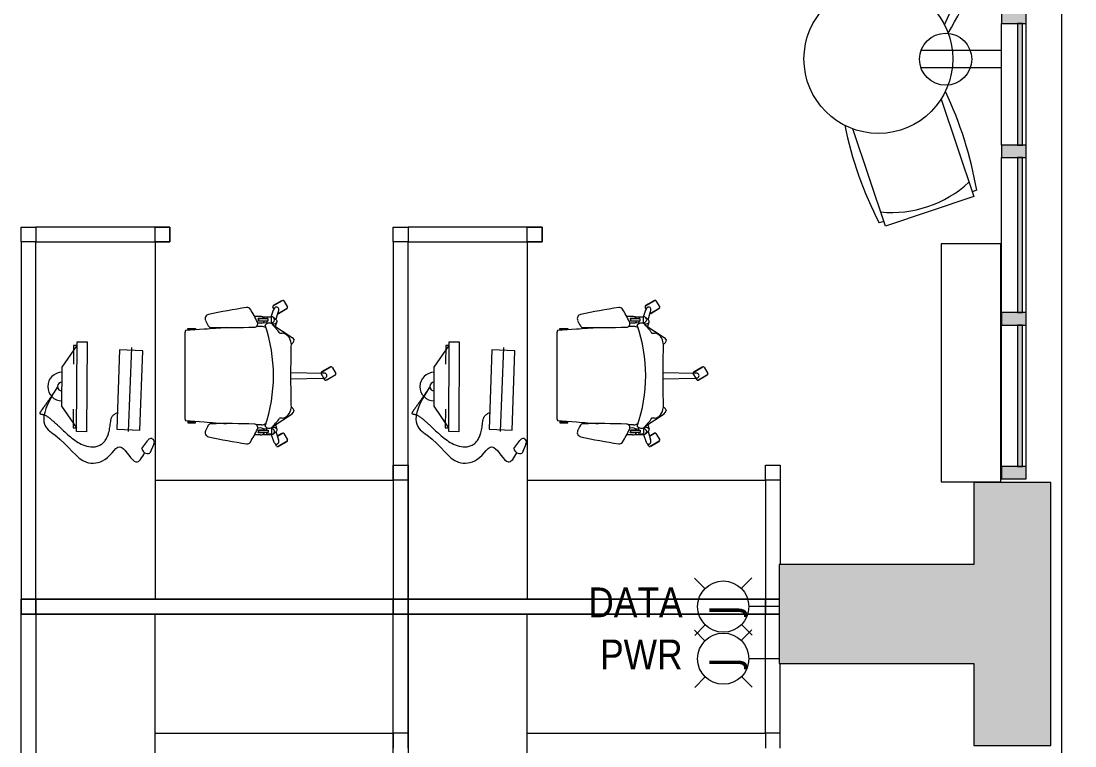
# Model space of a CAD drawing. Header units: inches. Extents: x -674 to 803, y -349 to 915.
# Drawn here: x 590.3 to 802.7, y 365.8 to 511.9 of the extents above; entities that cross this region are included whole.
import ezdxf

# ---------------------------------------------------------------- set-up
doc = ezdxf.new("R2010")
doc.units = ezdxf.units.IN
doc.header["$MEASUREMENT"] = 0
for name, color, linetype, lineweight in [('A-ANNO-NOTE', 131, 'Continuous', 13), ('A-FLOR', 192, 'Continuous', 13), ('A-GLAZ-CURT', 52, 'Continuous', 13), ('A-GLAZ-CWMG', 51, 'Continuous', 13), ('A-WALL', 113, 'Continuous', 13), ('A-WALL-PATT', 111, 'Continuous', 13), ('E-ELEC-FIXT-IDEN', 2, 'Continuous', 9), ('I-FURN', 30, 'Continuous', 9), ('M-EQPM', 50, 'Continuous', 13)]:
    doc.layers.add(name, color=color, linetype=linetype, lineweight=lineweight)
doc.styles.add('Arial_1', font='arial.ttf', dxfattribs={"width": 0.85, "height": 6})
doc.styles.add('Tahoma_2', font='tahoma.ttf', dxfattribs={"height": 6})

# ---------------------------------------------------------------- blocks, each defined once
blk = doc.blocks.new('System Panel - Glazed-1563014-New Construction - Tel_Data_Elec Plan')
at = {"layer": 'A-GLAZ-CURT', "lineweight": 9}
blk.add_hatch(color=55, dxfattribs=at).paths.add_polyline_path([(14.25, 1.75), (-14.25, 1.75), (-14.25, 0.75), (14.25, 0.75)], flags=0)
at = {"layer": 'A-GLAZ-CURT', "color": 7, "lineweight": 20}
for p, q in [((14.25, 1.75), (-14.25, 1.75)), ((-14.25, 1.75), (-14.25, 0.75)), ((-14.25, 0.75), (14.25, 0.75)), ((14.25, 0.75), (14.25, 1.75))]:
    blk.add_line(p, q, dxfattribs=at)
blk = doc.blocks.new('System Panel - Glazed-1563015-New Construction - Tel_Data_Elec Plan')
at = {"layer": 'A-GLAZ-CURT', "lineweight": 9}
blk.add_hatch(color=55, dxfattribs=at).paths.add_polyline_path([(15.625, 1.75), (-15.625, 1.75), (-15.625, 0.75), (15.625, 0.75)], flags=0)
at = {"layer": 'A-GLAZ-CURT', "color": 7, "lineweight": 20}
for p, q in [((15.625, 1.75), (-15.625, 1.75)), ((-15.625, 1.75), (-15.625, 0.75)), ((-15.625, 0.75), (15.625, 0.75)), ((15.625, 0.75), (15.625, 1.75))]:
    blk.add_line(p, q, dxfattribs=at)
blk = doc.blocks.new('System Panel - Glazed-1562996-New Construction - Tel_Data_Elec Plan')
at = {"layer": 'A-GLAZ-CURT', "lineweight": 9}
blk.add_hatch(color=55, dxfattribs=at).paths.add_polyline_path([(-10.67, 0.75), (12.25, 0.75), (12.25, 1.75), (-12.25, 1.75), (-12.25, 0.75)], flags=0)
at = {"layer": 'A-GLAZ-CURT', "color": 7, "lineweight": 20}
for p, q in [((12.25, 1.75), (-12.25, 1.75)), ((-12.25, 1.75), (-12.25, 0.75)), ((-12.25, 0.75), (12.25, 0.75)), ((12.25, 0.75), (12.25, 1.75))]:
    blk.add_line(p, q, dxfattribs=at)
blk = doc.blocks.new('Rectangular Mullion - Rectangular Mullion 1-1562989-New Construction - Tel_Data_Elec Plan')
at = {"layer": 'A-GLAZ-CWMG', "lineweight": 9}
blk.add_hatch(color=55, dxfattribs=at).paths.add_polyline_path([(1.25, 2.5), (1.25, -2.5), (-1.25, -2.5), (-1.25, 2.5)], flags=0)
at = {"layer": 'A-GLAZ-CWMG', "color": 7, "lineweight": 20}
for p, q in [((-1.25, 2.5), (1.25, 2.5)), ((-1.25, -2.5), (-1.25, 2.5)), ((1.25, 2.5), (1.25, -2.5)), ((1.25, -2.5), (-1.25, -2.5))]:
    blk.add_line(p, q, dxfattribs=at)
blk = doc.blocks.new('Rectangular Mullion - Rectangular Mullion 1-1562977-New Construction - Tel_Data_Elec Plan')
at = {"layer": 'A-GLAZ-CWMG', "lineweight": 9}
for p, q in [((787.54, 247.15), (787.54, 271.65)), ((792.54, 247.15), (792.54, 271.65))]:
    blk.add_line(p, q, dxfattribs=at)
blk = doc.blocks.new('Rectangular Mullion - Rectangular Mullion 1-1563008-New Construction - Tel_Data_Elec Plan')
at = {"layer": 'A-GLAZ-CWMG', "lineweight": 9}
for p, q in [((787.85, 453.15), (787.85, 484.4)), ((792.85, 453.15), (792.85, 484.4))]:
    blk.add_line(p, q, dxfattribs=at)
blk = doc.blocks.new('Rectangular Mullion - Rectangular Mullion 1-1563009-New Construction - Tel_Data_Elec Plan')
at = {"layer": 'A-GLAZ-CWMG', "lineweight": 9}
for p, q in [((787.85, 422.15), (787.85, 450.65)), ((792.85, 422.15), (792.85, 450.65))]:
    blk.add_line(p, q, dxfattribs=at)
blk = doc.blocks.new('Table _ Chairs - Seats 2 - 2-6 Diameter-571324-New Construction - Tel_Data_Elec Plan')
at = {"layer": 'I-FURN'}
for p, q in [((-9.37, 32.37), (-9.37, 11.71)), ((9.38, 32.37), (-9.37, 32.37)), ((9.38, 11.71), (9.38, 32.37)), ((-9.37, 31.37), (-10.37, 31.37)), ((10.38, 31.37), (9.38, 31.37)), ((14.83, -2.25), (28.84, -17.44)), ((15.06, -30.16), (1.05, -14.96)), ((28.9, -16.03), (28.16, -16.71)), ((28.84, -17.44), (15.06, -30.16)), ((14.38, -29.42), (13.64, -30.1))]:
    blk.add_line(p, q, dxfattribs=at)
blk.add_circle((0, 0), 15, dxfattribs=at)
for centre, radius, start, end in [((66.41, 19.75), 77.66, 171.3911, 186.8305), ((0, 8.4), 22.97, 65.9148, 114.0852), ((-66.41, 19.75), 77.66, 353.1695, 8.6089), ((-35.43, -59.54), 77.66, 34.072, 49.5115), ((62.21, 30.5), 77.66, 215.8504, 231.2899), ((5.7, -6.18), 22.97, 288.5958, 336.7661)]:
    blk.add_arc(centre, radius, start, end, dxfattribs=at)
blk = doc.blocks.new('Workstation - 6x6 - Workstation - 6x6-V10-New Construction - Tel_Data_Elec Plan')
at = {"layer": 'I-FURN'}
for p, q in [((-73.5, 1.5), (-1.5, 1.5)), ((-1.5, 1.5), (1.5, 1.5)), ((-1.5, -1.5), (-1.5, 1.5)), ((-1.5, 1.5), (-1.5, -1.5)), ((1.5, 1.5), (-1.5, 1.5)), ((1.5, 1.5), (1.5, -1.5)), ((73.5, 1.5), (1.5, 1.5)), ((1.5, -1.5), (1.5, 1.5)), ((73.5, 1.5), (76.5, 1.5)), ((73.5, -1.5), (73.5, 1.5)), ((76.5, 1.5), (76.5, -1.5)), ((-1.5, -1.5), (-73.5, -1.5)), ((-1.5, -1.5), (-1.5, -73.5)), ((1.5, -1.5), (-1.5, -1.5)), ((-1.5, -1.5), (1.5, -1.5)), ((-1.5, -73.5), (-1.5, -1.5)), ((1.5, -1.5), (73.5, -1.5)), ((1.5, -73.5), (1.5, -1.5)), ((1.5, -1.5), (1.5, -73.5)), ((76.5, -1.5), (73.5, -1.5)), ((73.5, -1.5), (73.5, -28.5)), ((76.5, -28.5), (76.5, -1.5)), ((36.03, -9.71), (40.4, -6.73)), ((40.4, -6.73), (48.28, -6.77)), ((48.28, -6.77), (52.61, -9.79)), ((35.25, -11.7), (35.26, -9.7)), ((35.26, -9.7), (53.39, -9.8)), ((36.04, -8.98), (36.03, -9.71)), ((39.77, -9), (36.04, -8.98)), ((52.62, -9.07), (48.89, -9.05)), ((52.61, -9.79), (52.62, -9.07)), ((53.39, -9.8), (53.38, -11.8)), ((53.38, -11.8), (35.25, -11.7)), ((35.74, -17.8), (35.58, -22.46)), ((51.74, -18.36), (35.74, -17.8)), ((51.58, -23.01), (51.74, -18.36)), ((52.22, -20.74), (35.26, -20.05)), ((31.89, -22.83), (33.46, -24.02)), ((35.58, -22.46), (51.58, -23.01)), ((32.76, -25.23), (30.95, -24.45)), ((-73.5, -25.5), (-1.5, -25.5)), ((-25.5, -25.5), (-25.5, -73.5)), ((73.5, -25.5), (1.5, -25.5)), ((25.5, -25.5), (25.5, -73.5)), ((73.5, -25.5), (76.5, -25.5)), ((73.5, -28.5), (73.5, -25.5)), ((76.5, -25.5), (76.5, -28.5)), ((76.5, -28.5), (73.5, -28.5)), ((73.5, -28.5), (76.5, -28.5)), ((37.48, -31.63), (37.21, -35.41)), ((37.94, -31.5), (37.48, -31.63)), ((55.16, -31.5), (37.94, -31.5)), ((55.62, -31.63), (55.16, -31.5)), ((55.89, -35.41), (55.62, -31.63)), ((37.05, -32.08), (37.05, -33.66)), ((37.2, -32.08), (37.05, -32.08)), ((37.05, -33.66), (37.2, -33.66)), ((37.2, -33.66), (37.2, -32.08)), ((55.89, -33.66), (55.89, -32.08)), ((55.89, -32.08), (56.05, -32.08)), ((56.05, -33.66), (55.89, -33.66)), ((56.05, -32.08), (56.05, -33.66)), ((34.61, -46.69), (34.62, -45.54)), ((35.04, -47.53), (35.05, -46.27)), ((35.08, -48.29), (35.08, -46.32)), ((35.54, -46.36), (35.54, -48.29)), ((35.57, -47.56), (35.55, -46.32)), ((35.98, -47.03), (36, -46.69)), ((36, -46.69), (35.99, -46.18)), ((36.63, -46.92), (36.62, -45.93)), ((56.47, -46.92), (56.48, -45.93)), ((57.1, -46.69), (57.11, -46.18)), ((57.11, -47.03), (57.1, -46.69)), ((57.52, -47.56), (57.54, -46.32)), ((57.56, -46.36), (57.56, -48.29)), ((58.01, -48.29), (58.01, -46.32)), ((58.05, -47.53), (58.05, -46.27)), ((58.49, -46.69), (58.48, -45.54)), ((34.7, -47.17), (34.67, -48.98)), ((34.74, -48.03), (35.08, -48.02)), ((34.76, -48.95), (34.74, -48.03)), ((35.54, -48.29), (35.08, -48.29)), ((35.54, -48.02), (36.08, -48.01)), ((35.87, -47.26), (35.86, -48.01)), ((57.56, -48.02), (57.02, -48.01)), ((57.22, -47.26), (57.23, -48.01)), ((57.56, -48.29), (58.01, -48.29)), ((58.35, -48.03), (58.01, -48.02)), ((58.34, -48.95), (58.35, -48.03)), ((58.4, -47.17), (58.42, -48.98)), ((33.32, -52.11), (32.26, -50.28)), ((32.28, -50.38), (32.31, -50.36)), ((33.24, -52.05), (32.28, -50.38)), ((32.34, -50), (32.8, -49.74)), ((34.68, -48.91), (33.32, -49.38)), ((35.3, -49.87), (33.64, -50.37)), ((34.37, -50.15), (34.96, -51.17)), ((34.41, -50.14), (34.94, -51.07)), ((36.05, -48.95), (34.76, -48.95)), ((35.45, -50.03), (34.84, -49.41)), ((36.64, -49.78), (35.73, -50.07)), ((36.27, -49.19), (36.29, -49.23)), ((36.29, -49.23), (38.84, -53.12)), ((56.81, -49.23), (54.26, -53.12)), ((56.45, -49.78), (57.36, -50.07)), ((56.83, -49.19), (56.81, -49.23)), ((57.05, -48.95), (58.34, -48.95)), ((57.65, -50.03), (58.25, -49.41)), ((57.8, -49.87), (59.46, -50.37)), ((58.42, -48.91), (59.78, -49.38)), ((60.07, -52.11), (59.01, -50.28)), ((59.02, -50.38), (59.05, -50.36)), ((59.98, -52.05), (59.02, -50.38)), ((60, -49.48), (60.37, -49.26)), ((60.64, -49.33), (61.7, -51.17)), ((60.69, -49.41), (60.72, -49.4)), ((60.72, -49.4), (61.69, -51.07)), ((33.27, -52.03), (33.24, -52.05)), ((34.88, -51.44), (33.59, -52.19)), ((34.94, -51.07), (34.91, -51.09)), ((45.89, -52.83), (46.03, -59.37)), ((47.21, -52.83), (47.07, -59.37)), ((60.02, -52.03), (59.98, -52.05)), ((61.63, -51.44), (60.34, -52.19)), ((61.69, -51.07), (61.65, -51.09)), ((38.84, -53.12), (39.36, -53.53)), ((54.26, -53.12), (53.74, -53.53)), ((46.04, -59.53), (47, -58.97)), ((47.27, -59.05), (48.33, -60.88)), ((47.32, -59.13), (47.35, -59.11)), ((47.35, -59.11), (48.32, -60.78)), ((46.69, -61.83), (45.63, -59.99)), ((45.65, -60.09), (45.68, -60.07)), ((46.61, -61.77), (45.65, -60.09)), ((45.71, -59.72), (46.04, -59.53)), ((48.26, -61.16), (46.97, -61.9)), ((48.32, -60.78), (48.28, -60.8)), ((46.65, -61.75), (46.61, -61.77)), ((-25.5, -73.5), (-28.5, -73.5)), ((-25.5, -76.5), (-25.5, -73.5)), ((-25.5, -73.5), (-1.5, -73.5)), ((-1.5, -73.5), (1.5, -73.5)), ((-1.5, -76.25), (-1.5, -73.5)), ((-1.5, -73.5), (-1.5, -76.25)), ((1.5, -73.5), (-1.5, -73.5)), ((1.5, -73.5), (1.5, -76.25)), ((25.5, -73.5), (1.5, -73.5)), ((1.5, -76.25), (1.5, -73.5)), ((25.5, -73.5), (28.5, -73.5)), ((25.5, -76.5), (25.5, -73.5)), ((28.5, -73.5), (28.5, -76.5)), ((-28.5, -76.5), (-25.5, -76.5)), ((-25.5, -76.5), (-11.5, -76.5)), ((25.5, -76.5), (8.5, -76.5)), ((28.5, -76.5), (25.5, -76.5))]:
    blk.add_line(p, q, dxfattribs=at)
for centre, radius, start, end in [((44.34, -6.75), 2.88, 359.7002, 179.7002), ((44.34, -6.75), 0.885, 359.7002, 179.7002), ((32.02, -23.99), 1.17, 96.4899, 203.1791), ((33.17, -24.66), 0.703, 233.6377, 66.0314), ((37.77, -31.9), 0.589, 197.5488, 234.8938), ((37.77, -33.83), 0.589, 134.4881, 162.4512), ((55.33, -31.9), 0.589, 305.1062, 342.4512), ((55.33, -33.83), 0.589, 17.5488, 45.5119), ((35.07, -36.45), 0.859, 67.1573, 168.4211), ((31.47, -45.01), 10.15, 60.0767, 67.2087), ((302.29, -57.38), 265.99, 175.2633, 176.2298), ((-209.19, -57.38), 265.99, 3.7702, 4.7367), ((61.62, -45.01), 10.15, 112.7913, 119.9233), ((58.03, -36.45), 0.859, 12.1424, 112.8427), ((206.63, -72.48), 176.17, 168.1407, 170.6784), ((36.23, -36.75), 0.615, 1.1809, 60.0767), ((-118.7, -39.95), 155.58, 357.9527, 1.1809), ((211.8, -39.95), 155.58, 178.8191, 182.0473), ((56.87, -36.75), 0.615, 119.9233, 178.8191), ((-113.54, -72.48), 176.17, 9.3216, 11.8621), ((33.53, -44.06), 0.749, 170.9769, 238.6662), ((59.56, -44.06), 0.749, 301.5732, 9.0231), ((47.84, -20.67), 28.17, 238.5497, 244.6019), ((35.49, -46.77), 0.887, 175.1633, 239.8143), ((35.34, -45.83), 0.533, 236.2491, 293.0328), ((35.34, -45.9), 0.5, 238.5326, 292.9427), ((36.07, -45.48), 0.711, 244.5158, 357.9527), ((57.03, -45.48), 0.711, 182.0473, 295.4842), ((45.25, -20.67), 28.17, 295.3981, 301.4567), ((57.75, -45.83), 0.533, 246.9672, 303.7509), ((57.75, -45.9), 0.5, 247.0573, 301.4674), ((57.61, -46.77), 0.887, 300.1857, 4.8367), ((35.06, -46.73), 0.971, 302.0505, 342.3775), ((37, -48.52), 1.04, 126.1361, 211.8602), ((46.55, -17.95), 31.42, 251.1164, 288.8836), ((38.46, -46.83), 1.84, 182.7113, 213.401), ((54.64, -46.83), 1.84, 326.599, 357.2887), ((56.1, -48.52), 1.04, 328.1398, 53.8639), ((58.04, -46.73), 0.971, 197.6225, 237.9495), ((32.44, -50.18), 0.2, 120, 210.2094), ((33.18, -49.97), 0.445, 153.9362, 242.1792), ((33.3, -50.03), 0.583, 123.4497, 153.9089), ((33.24, -49.85), 0.583, 242.1792, 272.5752), ((33.82, -50.82), 1.53, 109.2073, 123.5114), ((33.2, -48.91), 1.53, 272.498, 286.7927), ((35.27, -48.99), 0.593, 179.0883, 275.9781), ((35.19, -48.94), 0.657, 282.0358, 358.6793), ((35.63, -49.76), 0.323, 235.5284, 330.3379), ((35.17, -49.37), 0.922, 323.5318, 350.3393), ((34.85, -49.29), 1.25, 349.0811, 13.6231), ((32.78, -53.76), 5.75, 42.5052, 54.6291), ((40.81, -45.83), 5.54, 226.82, 238.9813), ((22.73, -51.52), 15.26, 1.4313, 3.5527), ((70.37, -51.52), 15.26, 176.4473, 178.5687), ((52.29, -45.83), 5.54, 301.0187, 313.18), ((60.32, -53.76), 5.75, 125.3709, 137.4948), ((58.24, -49.29), 1.25, 166.3769, 190.9189), ((57.92, -49.37), 0.922, 189.6607, 216.4682), ((57.46, -49.76), 0.323, 209.6621, 304.4716), ((57.9, -48.94), 0.657, 181.3207, 257.9642), ((57.83, -48.99), 0.593, 264.0219, 0.9117), ((59.18, -50.18), 0.2, 195.1327, 209.8705), ((59.9, -48.91), 1.53, 253.2073, 267.502), ((59.27, -50.82), 1.53, 56.4124, 70.7927), ((59.86, -49.85), 0.583, 267.4248, 297.8208), ((59.8, -50.03), 0.583, 26.0911, 56.3507), ((59.92, -49.97), 0.445, 297.8208, 26.0638), ((60.47, -49.43), 0.2, 30, 119.888), ((33.49, -52.01), 0.2, 210, 300), ((34.79, -51.27), 0.2, 299.8879, 30), ((40.23, -50.72), 2.29, 190.6082, 225.4023), ((40.35, -50.06), 2.87, 232.9914, 264.295), ((39.2, -52.43), 1.12, 277.9248, 334.3781), ((46.55, -297.94), 245.12, 88.4848, 91.5152), ((53.9, -52.43), 1.12, 205.6219, 262.0752), ((52.74, -50.06), 2.87, 275.705, 307.0086), ((52.87, -50.72), 2.29, 314.5977, 349.3918), ((60.24, -52.01), 0.2, 210, 300), ((61.53, -51.27), 0.2, 299.832, 30), ((47.55, -59.34), 1.53, 181.2073, 195.5495), ((47.1, -59.15), 0.2, 95.235, 119.8607), ((45.54, -59.34), 1.53, 344.4505, 358.7927), ((47.1, -59.15), 0.2, 29.8466, 95.235), ((45.81, -59.89), 0.2, 119.8643, 210), ((46.64, -59.59), 0.583, 195.5495, 225.746), ((46.55, -59.69), 0.445, 225.7229, 314.2771), ((46.45, -59.59), 0.583, 314.254, 344.4505), ((48.16, -60.98), 0.2, 300, 30), ((46.87, -61.73), 0.2, 210, 300.1357)]:
    blk.add_arc(centre, radius, start, end, dxfattribs=at)
for points, knots in [([(44.31, -5.87), (37.07, -1.09), (33.91, -7.56), (28.34, -10.27), (29.21, -16.39), (34.37, -18.27), (27.73, -21.55), (30.02, -22.89), (31.01, -23.4)], [0, 0, 0, 0, 4.203758, 11.310205, 15.301003, 21.109862, 25.639067, 29.008441, 29.008441, 29.008441, 29.008441]), ([(44.31, -5.87), (44.1, -5.73), (43.67, -5.45), (43.03, -5.03), (42.39, -4.6), (41.86, -4.24), (41.44, -3.95), (41.13, -3.73), (40.82, -3.51), (40.5, -3.28), (40.19, -3.06), (39.93, -2.87), (39.72, -2.72), (39.59, -2.63), (39.49, -2.56), (39.41, -2.5), (39.33, -2.45), (39.27, -2.41), (39.22, -2.38), (39.18, -2.36), (39.15, -2.33), (39.11, -2.31), (39.07, -2.29), (39.03, -2.27), (39, -2.27), (38.97, -2.27), (38.95, -2.27), (38.91, -2.28), (38.89, -2.3), (38.87, -2.32), (38.85, -2.35), (38.84, -2.38), (38.83, -2.42), (38.82, -2.45), (38.82, -2.48), (38.81, -2.51), (38.8, -2.56), (38.79, -2.62), (38.77, -2.7), (38.75, -2.78), (38.73, -2.86), (38.71, -2.93), (38.68, -3.04), (38.62, -3.22), (38.5, -3.47), (38.34, -3.74), (38.15, -4.01), (37.95, -4.27), (37.75, -4.52), (37.47, -4.86), (37.11, -5.26), (36.67, -5.74), (36.03, -6.42), (35.19, -7.31), (34.19, -8.44), (33.27, -9.63), (32.51, -11), (32.16, -12.3), (32.19, -13.42), (32.42, -14.23), (32.86, -14.94), (33.49, -15.5), (34.23, -15.89), (34.94, -16.14), (35.59, -16.29), (36.17, -16.4), (36.75, -16.48), (37.24, -16.54), (37.63, -16.6), (37.92, -16.67), (38.19, -16.77), (38.44, -16.94), (38.64, -17.15), (38.81, -17.39), (38.96, -17.65), (39.04, -17.83), (39.08, -17.91)], [0, 0, 0, 0, 0.063928, 0.127857, 0.191785, 0.255713, 0.287677, 0.319641, 0.351605, 0.38357, 0.415534, 0.447498, 0.46348, 0.479462, 0.487453, 0.495444, 0.503435, 0.511426, 0.514814, 0.518203, 0.521591, 0.524979, 0.528367, 0.531756, 0.535144, 0.536838, 0.538532, 0.54192, 0.545309, 0.547003, 0.548697, 0.552085, 0.555473, 0.558862, 0.560556, 0.56225, 0.565638, 0.572415, 0.579191, 0.585968, 0.592744, 0.599521, 0.606297, 0.61985, 0.646956, 0.674062, 0.701168, 0.728275, 0.755381, 0.782487, 0.836699, 0.890911, 0.945123, 1.070551, 1.19598, 1.321408, 1.446836, 1.585346, 1.654601, 1.723857, 1.793112, 1.862367, 1.931622, 2.000877, 2.049938, 2.099, 2.148061, 2.197123, 2.221654, 2.246184, 2.270715, 2.295246, 2.319777, 2.344307, 2.368838, 2.393369, 2.393369, 2.393369, 2.393369])]:
    blk.add_open_spline(points, degree=3, knots=knots, dxfattribs=at)
blk = doc.blocks.new('Workstation - 6x6 - Workstation - 6x6-1609097-New Construction - Tel_Data_Elec Plan')
at = {"layer": 'I-FURN'}
for p, q in [((-73.5, 1.5), (-1.5, 1.5)), ((-1.5, 1.5), (1.5, 1.5)), ((-1.5, -1.5), (-1.5, 1.5)), ((-1.5, 1.5), (-1.5, -1.5)), ((1.5, 1.5), (-1.5, 1.5)), ((1.5, 1.5), (1.5, -1.5)), ((73.5, 1.5), (1.5, 1.5)), ((1.5, -1.5), (1.5, 1.5)), ((73.5, 1.5), (76.5, 1.5)), ((73.5, -1.5), (73.5, 1.5)), ((76.5, 1.5), (76.5, -1.5)), ((-1.5, -1.5), (-73.5, -1.5)), ((-1.5, -1.5), (-1.5, -73.5)), ((1.5, -1.5), (-1.5, -1.5)), ((-1.5, -1.5), (1.5, -1.5)), ((-1.5, -73.5), (-1.5, -1.5)), ((1.5, -1.5), (73.5, -1.5)), ((1.5, -73.5), (1.5, -1.5)), ((1.5, -1.5), (1.5, -73.5)), ((76.5, -1.5), (73.5, -1.5)), ((73.5, -1.5), (73.5, -28.5)), ((76.5, -28.5), (76.5, -1.5)), ((36.03, -9.71), (40.4, -6.73)), ((40.4, -6.73), (48.28, -6.77)), ((48.28, -6.77), (52.61, -9.79)), ((35.25, -11.7), (35.26, -9.7)), ((35.26, -9.7), (53.39, -9.8)), ((36.04, -8.98), (36.03, -9.71)), ((39.77, -9), (36.04, -8.98)), ((52.62, -9.07), (48.89, -9.05)), ((52.61, -9.79), (52.62, -9.07)), ((53.39, -9.8), (53.38, -11.8)), ((53.38, -11.8), (35.25, -11.7)), ((35.74, -17.8), (35.58, -22.46)), ((51.74, -18.36), (35.74, -17.8)), ((51.58, -23.01), (51.74, -18.36)), ((52.22, -20.74), (35.26, -20.05)), ((31.89, -22.83), (33.46, -24.02)), ((35.58, -22.46), (51.58, -23.01)), ((32.76, -25.23), (30.95, -24.45)), ((-73.5, -25.5), (-1.5, -25.5)), ((-25.5, -25.5), (-25.5, -73.5)), ((73.5, -25.5), (1.5, -25.5)), ((25.5, -25.5), (25.5, -73.5)), ((73.5, -25.5), (76.5, -25.5)), ((73.5, -28.5), (73.5, -25.5)), ((76.5, -25.5), (76.5, -28.5)), ((76.5, -28.5), (73.5, -28.5)), ((73.5, -28.5), (76.5, -28.5)), ((37.48, -31.63), (37.21, -35.41)), ((37.94, -31.5), (37.48, -31.63)), ((55.16, -31.5), (37.94, -31.5)), ((55.62, -31.63), (55.16, -31.5)), ((55.89, -35.41), (55.62, -31.63)), ((37.05, -32.08), (37.05, -33.66)), ((37.2, -32.08), (37.05, -32.08)), ((37.05, -33.66), (37.2, -33.66)), ((37.2, -33.66), (37.2, -32.08)), ((55.89, -33.66), (55.89, -32.08)), ((55.89, -32.08), (56.05, -32.08)), ((56.05, -33.66), (55.89, -33.66)), ((56.05, -32.08), (56.05, -33.66)), ((34.61, -46.69), (34.62, -45.54)), ((35.04, -47.53), (35.05, -46.27)), ((35.08, -48.29), (35.08, -46.32)), ((35.54, -46.36), (35.54, -48.29)), ((35.57, -47.56), (35.55, -46.32)), ((35.98, -47.03), (36, -46.69)), ((36, -46.69), (35.99, -46.18)), ((36.63, -46.92), (36.62, -45.93)), ((56.47, -46.92), (56.48, -45.93)), ((57.1, -46.69), (57.11, -46.18)), ((57.11, -47.03), (57.1, -46.69)), ((57.52, -47.56), (57.54, -46.32)), ((57.56, -46.36), (57.56, -48.29)), ((58.01, -48.29), (58.01, -46.32)), ((58.05, -47.53), (58.05, -46.27)), ((58.49, -46.69), (58.48, -45.54)), ((34.7, -47.17), (34.67, -48.98)), ((34.74, -48.03), (35.08, -48.02)), ((34.76, -48.95), (34.74, -48.03)), ((35.54, -48.29), (35.08, -48.29)), ((35.54, -48.02), (36.08, -48.01)), ((35.87, -47.26), (35.86, -48.01)), ((57.56, -48.02), (57.02, -48.01)), ((57.22, -47.26), (57.23, -48.01)), ((57.56, -48.29), (58.01, -48.29)), ((58.35, -48.03), (58.01, -48.02)), ((58.34, -48.95), (58.35, -48.03)), ((58.4, -47.17), (58.42, -48.98)), ((33.32, -52.11), (32.26, -50.28)), ((32.28, -50.38), (32.31, -50.36)), ((33.24, -52.05), (32.28, -50.38)), ((32.34, -50), (32.8, -49.74)), ((34.68, -48.91), (33.32, -49.38)), ((35.3, -49.87), (33.64, -50.37)), ((34.37, -50.15), (34.96, -51.17)), ((34.41, -50.14), (34.94, -51.07)), ((36.05, -48.95), (34.76, -48.95)), ((35.45, -50.03), (34.84, -49.41)), ((36.64, -49.78), (35.73, -50.07)), ((36.27, -49.19), (36.29, -49.23)), ((36.29, -49.23), (38.84, -53.12)), ((56.81, -49.23), (54.26, -53.12)), ((56.45, -49.78), (57.36, -50.07)), ((56.83, -49.19), (56.81, -49.23)), ((57.05, -48.95), (58.34, -48.95)), ((57.65, -50.03), (58.25, -49.41)), ((57.8, -49.87), (59.46, -50.37)), ((58.42, -48.91), (59.78, -49.38)), ((60.07, -52.11), (59.01, -50.28)), ((59.02, -50.38), (59.05, -50.36)), ((59.98, -52.05), (59.02, -50.38)), ((60, -49.48), (60.37, -49.26)), ((60.64, -49.33), (61.7, -51.17)), ((60.69, -49.41), (60.72, -49.4)), ((60.72, -49.4), (61.69, -51.07)), ((33.27, -52.03), (33.24, -52.05)), ((34.88, -51.44), (33.59, -52.19)), ((34.94, -51.07), (34.91, -51.09)), ((45.89, -52.83), (46.03, -59.37)), ((47.21, -52.83), (47.07, -59.37)), ((60.02, -52.03), (59.98, -52.05)), ((61.63, -51.44), (60.34, -52.19)), ((61.69, -51.07), (61.65, -51.09)), ((38.84, -53.12), (39.36, -53.53)), ((54.26, -53.12), (53.74, -53.53)), ((46.04, -59.53), (47, -58.97)), ((47.27, -59.05), (48.33, -60.88)), ((47.32, -59.13), (47.35, -59.11)), ((47.35, -59.11), (48.32, -60.78)), ((46.69, -61.83), (45.63, -59.99)), ((45.65, -60.09), (45.68, -60.07)), ((46.61, -61.77), (45.65, -60.09)), ((45.71, -59.72), (46.04, -59.53)), ((48.26, -61.16), (46.97, -61.9)), ((48.32, -60.78), (48.28, -60.8)), ((46.65, -61.75), (46.61, -61.77)), ((-25.5, -73.5), (-28.5, -73.5)), ((-25.5, -76.5), (-25.5, -73.5)), ((-25.5, -73.5), (-1.5, -73.5)), ((-1.5, -73.5), (1.5, -73.5)), ((-1.5, -76.5), (-1.5, -73.5)), ((-1.5, -73.5), (-1.5, -76.5)), ((1.5, -73.5), (-1.5, -73.5)), ((1.5, -73.5), (1.5, -76.5)), ((25.5, -73.5), (1.5, -73.5)), ((1.5, -76.5), (1.5, -73.5)), ((25.5, -73.5), (28.5, -73.5)), ((25.5, -76.5), (25.5, -73.5)), ((28.5, -73.5), (28.5, -76.5)), ((-28.5, -76.5), (-25.5, -76.5)), ((-25.5, -76.5), (-1.5, -76.5)), ((1.5, -76.5), (-1.5, -76.5)), ((-1.5, -76.5), (1.5, -76.5)), ((25.5, -76.5), (1.5, -76.5)), ((28.5, -76.5), (25.5, -76.5))]:
    blk.add_line(p, q, dxfattribs=at)
for centre, radius, start, end in [((44.34, -6.75), 2.88, 359.7002, 179.7002), ((44.34, -6.75), 0.885, 359.7002, 179.7002), ((32.02, -23.99), 1.17, 96.4899, 203.1791), ((33.17, -24.66), 0.703, 233.6377, 66.0314), ((37.77, -31.9), 0.589, 197.5488, 234.8938), ((37.77, -33.83), 0.589, 134.4881, 162.4512), ((55.33, -31.9), 0.589, 305.1062, 342.4512), ((55.33, -33.83), 0.589, 17.5488, 45.5119), ((35.07, -36.45), 0.859, 67.1573, 168.4211), ((31.47, -45.01), 10.15, 60.0767, 67.2087), ((302.29, -57.38), 265.99, 175.2633, 176.2298), ((-209.19, -57.38), 265.99, 3.7702, 4.7367), ((61.62, -45.01), 10.15, 112.7913, 119.9233), ((58.03, -36.45), 0.859, 12.1424, 112.8427), ((206.63, -72.48), 176.17, 168.1407, 170.6784), ((36.23, -36.75), 0.615, 1.1809, 60.0767), ((-118.7, -39.95), 155.58, 357.9527, 1.1809), ((211.8, -39.95), 155.58, 178.8191, 182.0473), ((56.87, -36.75), 0.615, 119.9233, 178.8191), ((-113.54, -72.48), 176.17, 9.3216, 11.8621), ((33.53, -44.06), 0.749, 170.9769, 238.6662), ((59.56, -44.06), 0.749, 301.5732, 9.0231), ((47.84, -20.67), 28.17, 238.5497, 244.6019), ((35.49, -46.77), 0.887, 175.1633, 239.8143), ((35.34, -45.83), 0.533, 236.2491, 293.0328), ((35.34, -45.9), 0.5, 238.5326, 292.9427), ((36.07, -45.48), 0.711, 244.5158, 357.9527), ((57.03, -45.48), 0.711, 182.0473, 295.4842), ((45.25, -20.67), 28.17, 295.3981, 301.4567), ((57.75, -45.83), 0.533, 246.9672, 303.7509), ((57.75, -45.9), 0.5, 247.0573, 301.4674), ((57.61, -46.77), 0.887, 300.1857, 4.8367), ((35.06, -46.73), 0.971, 302.0505, 342.3775), ((37, -48.52), 1.04, 126.1361, 211.8602), ((46.55, -17.95), 31.42, 251.1164, 288.8836), ((38.46, -46.83), 1.84, 182.7113, 213.401), ((54.64, -46.83), 1.84, 326.599, 357.2887), ((56.1, -48.52), 1.04, 328.1398, 53.8639), ((58.04, -46.73), 0.971, 197.6225, 237.9495), ((32.44, -50.18), 0.2, 120, 210.2094), ((33.18, -49.97), 0.445, 153.9362, 242.1792), ((33.3, -50.03), 0.583, 123.4497, 153.9089), ((33.24, -49.85), 0.583, 242.1792, 272.5752), ((33.82, -50.82), 1.53, 109.2073, 123.5114), ((33.2, -48.91), 1.53, 272.498, 286.7927), ((35.27, -48.99), 0.593, 179.0883, 275.9781), ((35.19, -48.94), 0.657, 282.0358, 358.6793), ((35.63, -49.76), 0.323, 235.5284, 330.3379), ((35.17, -49.37), 0.922, 323.5318, 350.3393), ((34.85, -49.29), 1.25, 349.0811, 13.6231), ((32.78, -53.76), 5.75, 42.5052, 54.6291), ((40.81, -45.83), 5.54, 226.82, 238.9813), ((22.73, -51.52), 15.26, 1.4313, 3.5527), ((70.37, -51.52), 15.26, 176.4473, 178.5687), ((52.29, -45.83), 5.54, 301.0187, 313.18), ((60.32, -53.76), 5.75, 125.3709, 137.4948), ((58.24, -49.29), 1.25, 166.3769, 190.9189), ((57.92, -49.37), 0.922, 189.6607, 216.4682), ((57.46, -49.76), 0.323, 209.6621, 304.4716), ((57.9, -48.94), 0.657, 181.3207, 257.9642), ((57.83, -48.99), 0.593, 264.0219, 0.9117), ((59.18, -50.18), 0.2, 195.1327, 209.8705), ((59.9, -48.91), 1.53, 253.2073, 267.502), ((59.27, -50.82), 1.53, 56.4124, 70.7927), ((59.86, -49.85), 0.583, 267.4248, 297.8208), ((59.8, -50.03), 0.583, 26.0911, 56.3507), ((59.92, -49.97), 0.445, 297.8208, 26.0638), ((60.47, -49.43), 0.2, 30, 119.888), ((33.49, -52.01), 0.2, 210, 300), ((34.79, -51.27), 0.2, 299.8879, 30), ((40.23, -50.72), 2.29, 190.6082, 225.4023), ((40.35, -50.06), 2.87, 232.9914, 264.295), ((39.2, -52.43), 1.12, 277.9248, 334.3781), ((46.55, -297.94), 245.12, 88.4848, 91.5152), ((53.9, -52.43), 1.12, 205.6219, 262.0752), ((52.74, -50.06), 2.87, 275.705, 307.0086), ((52.87, -50.72), 2.29, 314.5977, 349.3918), ((60.24, -52.01), 0.2, 210, 300), ((61.53, -51.27), 0.2, 299.832, 30), ((47.55, -59.34), 1.53, 181.2073, 195.5495), ((47.1, -59.15), 0.2, 95.235, 119.8607), ((45.54, -59.34), 1.53, 344.4505, 358.7927), ((47.1, -59.15), 0.2, 29.8466, 95.235), ((45.81, -59.89), 0.2, 119.8643, 210), ((46.64, -59.59), 0.583, 195.5495, 225.746), ((46.55, -59.69), 0.445, 225.7229, 314.2771), ((46.45, -59.59), 0.583, 314.254, 344.4505), ((48.16, -60.98), 0.2, 300, 30), ((46.87, -61.73), 0.2, 210, 300.1357)]:
    blk.add_arc(centre, radius, start, end, dxfattribs=at)
for points, knots in [([(44.31, -5.87), (37.07, -1.09), (33.91, -7.56), (28.34, -10.27), (29.21, -16.39), (34.37, -18.27), (27.73, -21.55), (30.02, -22.89), (31.01, -23.4)], [0, 0, 0, 0, 4.203758, 11.310205, 15.301003, 21.109862, 25.639067, 29.008441, 29.008441, 29.008441, 29.008441]), ([(44.31, -5.87), (44.1, -5.73), (43.67, -5.45), (43.03, -5.03), (42.39, -4.6), (41.86, -4.24), (41.44, -3.95), (41.13, -3.73), (40.82, -3.51), (40.5, -3.28), (40.19, -3.06), (39.93, -2.87), (39.72, -2.72), (39.59, -2.63), (39.49, -2.56), (39.41, -2.5), (39.33, -2.45), (39.27, -2.41), (39.22, -2.38), (39.18, -2.36), (39.15, -2.33), (39.11, -2.31), (39.07, -2.29), (39.03, -2.27), (39, -2.27), (38.97, -2.27), (38.95, -2.27), (38.91, -2.28), (38.89, -2.3), (38.87, -2.32), (38.85, -2.35), (38.84, -2.38), (38.83, -2.42), (38.82, -2.45), (38.82, -2.48), (38.81, -2.51), (38.8, -2.56), (38.79, -2.62), (38.77, -2.7), (38.75, -2.78), (38.73, -2.86), (38.71, -2.93), (38.68, -3.04), (38.62, -3.22), (38.5, -3.47), (38.34, -3.74), (38.15, -4.01), (37.95, -4.27), (37.75, -4.52), (37.47, -4.86), (37.11, -5.26), (36.67, -5.74), (36.03, -6.42), (35.19, -7.31), (34.19, -8.44), (33.27, -9.63), (32.51, -11), (32.16, -12.3), (32.19, -13.42), (32.42, -14.23), (32.86, -14.94), (33.49, -15.5), (34.23, -15.89), (34.94, -16.14), (35.59, -16.29), (36.17, -16.4), (36.75, -16.48), (37.24, -16.54), (37.63, -16.6), (37.92, -16.67), (38.19, -16.77), (38.44, -16.94), (38.64, -17.15), (38.81, -17.39), (38.96, -17.65), (39.04, -17.83), (39.08, -17.91)], [0, 0, 0, 0, 0.063928, 0.127857, 0.191785, 0.255713, 0.287677, 0.319641, 0.351605, 0.38357, 0.415534, 0.447498, 0.46348, 0.479462, 0.487453, 0.495444, 0.503435, 0.511426, 0.514814, 0.518203, 0.521591, 0.524979, 0.528367, 0.531756, 0.535144, 0.536838, 0.538532, 0.54192, 0.545309, 0.547003, 0.548697, 0.552085, 0.555473, 0.558862, 0.560556, 0.56225, 0.565638, 0.572415, 0.579191, 0.585968, 0.592744, 0.599521, 0.606297, 0.61985, 0.646956, 0.674062, 0.701168, 0.728275, 0.755381, 0.782487, 0.836699, 0.890911, 0.945123, 1.070551, 1.19598, 1.321408, 1.446836, 1.585346, 1.654601, 1.723857, 1.793112, 1.862367, 1.931622, 2.000877, 2.049938, 2.099, 2.148061, 2.197123, 2.221654, 2.246184, 2.270715, 2.295246, 2.319777, 2.344307, 2.368838, 2.393369, 2.393369, 2.393369, 2.393369])]:
    blk.add_open_spline(points, degree=3, knots=knots, dxfattribs=at)
blk = doc.blocks.new('Perimeter Unit14 - Perimeter Unit-1625616-New Construction - Tel_Data_Elec Plan')
at = {"layer": 'M-EQPM', "lineweight": 9}
for p, q in [((166.42, 371.15), (118.42, 371.15)), ((118.42, 371.15), (118.42, 359.15)), ((166.42, 359.15), (166.42, 371.15)), ((118.42, 359.15), (166.42, 359.15))]:
    blk.add_line(p, q, dxfattribs=at)

msp = doc.modelspace()

# ---------------------------------------------------------------- hatches: boundary and pattern name
at = {"layer": 'A-WALL-PATT'}
for points in [[(782.54, 365.9), (797.79, 365.9), (797.79, 418.9), (782.29, 418.9), (782.29, 365.9)], [(781.6, 382.4), (782.29, 382.4), (782.29, 402.4), (743.04, 402.4), (743.04, 382.4)]]:
    msp.add_hatch(color=8, dxfattribs=at).paths.add_polyline_path(points, flags=0)

# ---------------------------------------------------------------- linework, layer by layer
at = {"layer": 'A-ANNO-NOTE', "lineweight": 20}
for p, q in [((787.85, 505.97), (771.65, 505.97)), ((787.85, 502.48), (771.65, 502.48)), ((728.11, 397.52), (725.99, 399.64)), ((735.41, 397.58), (737.53, 399.71)), ((743.04, 393.9), (736.95, 393.9)), ((728.11, 387.02), (725.99, 389.14)), ((728.18, 390.23), (726.05, 388.1)), ((735.41, 387.08), (737.53, 389.21)), ((735.47, 390.29), (737.6, 388.17)), ((743.04, 383.4), (736.95, 383.4)), ((728.18, 379.73), (726.05, 377.6)), ((735.47, 379.79), (737.6, 377.67))]:
    msp.add_line(p, q, dxfattribs=at)
for centre, radius in [((776.61, 504.22), 5.25), ((731.79, 393.9), 5.16), ((731.79, 383.4), 5.16)]:
    msp.add_circle(centre, radius, dxfattribs=at)
at = {"layer": 'A-FLOR'}
msp.add_line((800.04, -348.6), (800.04, 877.65), dxfattribs=at)
at = {"layer": 'A-WALL', "color": 7, "lineweight": 20}
for p, q in [((782.29, 418.9), (782.29, 402.4)), ((797.79, 418.9), (782.29, 418.9)), ((797.79, 365.9), (797.79, 418.9)), ((782.29, 402.4), (743.04, 402.4)), ((743.04, 402.4), (743.04, 382.4)), ((743.04, 382.4), (782.29, 382.4)), ((782.29, 382.4), (782.29, 365.9)), ((782.29, 365.9), (797.79, 365.9))]:
    msp.add_line(p, q, dxfattribs=at)

# ---------------------------------------------------------------- block references
at = {"layer": 'A-GLAZ-CURT', "lineweight": 9, "rotation": 269.9999999999999}
for name, p in [('System Panel - Glazed-1562996-New Construction - Tel_Data_Elec Plan', (790.35, 499.15)), ('System Panel - Glazed-1563015-New Construction - Tel_Data_Elec Plan', (790.35, 468.78)), ('System Panel - Glazed-1563014-New Construction - Tel_Data_Elec Plan', (790.35, 436.4))]:
    msp.add_blockref(name, p, dxfattribs=at)
at = {"layer": 'A-GLAZ-CWMG', "lineweight": 9, "extrusion": (0, 0, -1), "rotation": 270.0000000000001}
for p in [(-790.35, 512.65), (-790.35, 485.65), (-790.35, 451.9), (-790.35, 420.9)]:
    msp.add_blockref('Rectangular Mullion - Rectangular Mullion 1-1562989-New Construction - Tel_Data_Elec Plan', p, dxfattribs=at)
at = {"layer": 'A-GLAZ-CWMG', "lineweight": 9}
for name, p in [('Rectangular Mullion - Rectangular Mullion 1-1562977-New Construction - Tel_Data_Elec Plan', (0.31, 239.75)), ('Rectangular Mullion - Rectangular Mullion 1-1563008-New Construction - Tel_Data_Elec Plan', (0, 0)), ('Rectangular Mullion - Rectangular Mullion 1-1563009-New Construction - Tel_Data_Elec Plan', (0, 0))]:
    msp.add_blockref(name, p, dxfattribs=at)
at = {"layer": 'I-FURN'}
for name, p, rotation in [('Table _ Chairs - Seats 2 - 2-6 Diameter-571324-New Construction - Tel_Data_Elec Plan', (763.06, 504.27), 335.8901220663843), ('Workstation - 6x6 - Workstation - 6x6-1609097-New Construction - Tel_Data_Elec Plan', (591.79, 393.9), 89.9999999999999), ('Workstation - 6x6 - Workstation - 6x6-V10-New Construction - Tel_Data_Elec Plan', (666.79, 393.9), 89.9999999999999)]:
    msp.add_blockref(name, p, dxfattribs=dict(at, rotation=rotation))
at = {"layer": 'M-EQPM', "lineweight": 9, "rotation": 89.99999999999997}
msp.add_blockref('Perimeter Unit14 - Perimeter Unit-1625616-New Construction - Tel_Data_Elec Plan', (1146.89, 300.6), dxfattribs=at)

# ---------------------------------------------------------------- texts
at = {"layer": 'A-ANNO-NOTE', "lineweight": 9, "char_height": 6, "width": 1.515, "attachment_point": 1, "rotation": 90, "style": 'Tahoma_2'}
for insert in [(729.02, 392.14), (729.02, 381.64)]:
    msp.add_mtext('J', dxfattribs=dict(at, insert=insert))
at = {"layer": 'E-ELEC-FIXT-IDEN', "char_height": 6, "attachment_point": 2, "line_spacing_factor": 0.941778, "style": 'Arial_1'}
for s, insert, width in [('DATA', (714.1, 397.76), 22.5515), ('PWR', (715.29, 387.26), 19.6867)]:
    msp.add_mtext(s, dxfattribs=dict(at, insert=insert, width=width))

doc.saveas('drawing.dxf')
